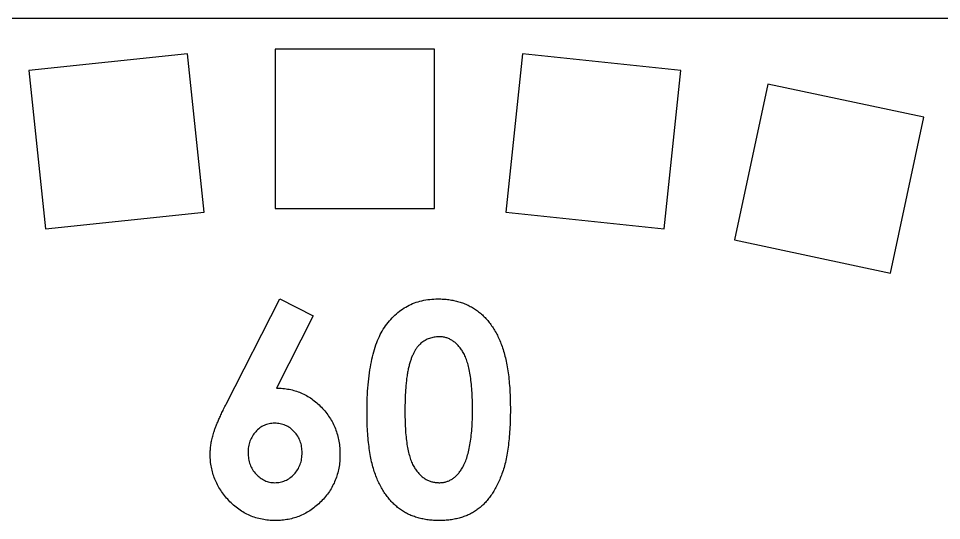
# Model space of a CAD drawing. Header units: millimetres. Extents: x 0 to 216, y -15 to 156.
# Drawn here: x 97.03 to 127.13, y 139.62 to 156 of the extents above; entities that cross this region are included whole.
import ezdxf

# ---------------------------------------------------------------- set-up
doc = ezdxf.new("R2010")
doc.units = ezdxf.units.MM

msp = doc.modelspace()

# ---------------------------------------------------------------- linework, layer by layer
at = {"color": 7, "linetype": 'Continuous', "lineweight": 25}
for p, q in [((216, 156), (0, 156)), ((102.537, 154.85), (97.366, 154.306)), ((103.081, 149.678), (102.537, 154.85)), ((110.6, 155), (105.4, 155)), ((105.4, 155), (105.4, 149.8)), ((110.6, 149.8), (110.6, 155)), ((113.463, 154.85), (112.919, 149.678)), ((118.634, 154.306), (113.463, 154.85)), ((97.366, 154.306), (97.909, 149.135)), ((118.091, 149.135), (118.634, 154.306)), ((121.466, 153.858), (120.385, 148.772)), ((126.552, 152.777), (121.466, 153.858)), ((125.471, 147.69), (126.552, 152.777)), ((97.909, 149.135), (103.081, 149.678)), ((105.4, 149.8), (110.6, 149.8)), ((112.919, 149.678), (118.091, 149.135)), ((120.385, 148.772), (125.471, 147.69)), ((103.8, 143.415), (105.548, 146.849)), ((105.548, 146.849), (106.64, 146.295)), ((106.64, 146.295), (105.441, 143.939))]:
    msp.add_line(p, q, dxfattribs=at)
for points, knots in [([(108.962, 145.914), (109.016, 145.988), (109.12, 146.133), (109.303, 146.324), (109.499, 146.488), (109.713, 146.62), (109.941, 146.724), (110.185, 146.797), (110.445, 146.84), (110.623, 146.846), (110.714, 146.849)], [0, 0, 0, 0, 0.132314, 0.2587, 0.380912, 0.500535, 0.620923, 0.742376, 0.868281, 1, 1, 1, 1]), ([(110.714, 146.849), (110.774, 146.848), (110.891, 146.847), (111.064, 146.828), (111.231, 146.799), (111.392, 146.759), (111.546, 146.707), (111.695, 146.644), (111.835, 146.567), (111.971, 146.48), (112.1, 146.382), (112.221, 146.27), (112.334, 146.147), (112.439, 146.011), (112.537, 145.863), (112.628, 145.703), (112.711, 145.531), (112.787, 145.346), (112.855, 145.145), (112.912, 144.926), (112.961, 144.689), (113.003, 144.433), (113.034, 144.159), (113.055, 143.866), (113.07, 143.554), (113.071, 143.34), (113.072, 143.231)], [0, 0, 0, 0, 0.036635, 0.072034, 0.106626, 0.140306, 0.173619, 0.206426, 0.239067, 0.271883, 0.30484, 0.338529, 0.372616, 0.407548, 0.443719, 0.481312, 0.520113, 0.560913, 0.604025, 0.650075, 0.699572, 0.752363, 0.808789, 0.868954, 0.932675, 1, 1, 1, 1]), ([(108.397, 143.166), (108.399, 143.318), (108.401, 143.613), (108.43, 144.038), (108.472, 144.431), (108.534, 144.791), (108.611, 145.12), (108.709, 145.415), (108.821, 145.681), (108.916, 145.838), (108.962, 145.914)], [0, 0, 0, 0, 0.161071, 0.310789, 0.449904, 0.578376, 0.696617, 0.805987, 0.906562, 1, 1, 1, 1]), ([(110.744, 145.615), (110.69, 145.612), (110.584, 145.607), (110.43, 145.564), (110.286, 145.499), (110.175, 145.419), (110.093, 145.343), (110.035, 145.275), (109.98, 145.198), (109.93, 145.11), (109.884, 145.013), (109.839, 144.908), (109.802, 144.792), (109.765, 144.666), (109.733, 144.528), (109.706, 144.376), (109.682, 144.208), (109.666, 144.026), (109.65, 143.829), (109.639, 143.617), (109.634, 143.389), (109.633, 143.233), (109.632, 143.152)], [0, 0, 0, 0, 0.053834, 0.105543, 0.158054, 0.211987, 0.240207, 0.269794, 0.301343, 0.334608, 0.370284, 0.408089, 0.448681, 0.492069, 0.538664, 0.590371, 0.646388, 0.707195, 0.772947, 0.843643, 0.919308, 1, 1, 1, 1]), ([(111.837, 143.231), (111.836, 143.339), (111.836, 143.548), (111.82, 143.847), (111.797, 144.121), (111.765, 144.368), (111.723, 144.589), (111.671, 144.784), (111.61, 144.954), (111.538, 145.097), (111.457, 145.22), (111.372, 145.324), (111.282, 145.414), (111.186, 145.488), (111.084, 145.545), (110.975, 145.585), (110.861, 145.61), (110.784, 145.613), (110.744, 145.615)], [0, 0, 0, 0, 0.112115, 0.215802, 0.310203, 0.395993, 0.47341, 0.542778, 0.604548, 0.659357, 0.708764, 0.755356, 0.798687, 0.840017, 0.880203, 0.919733, 0.959049, 1, 1, 1, 1]), ([(105.441, 143.939), (105.512, 143.937), (105.652, 143.933), (105.857, 143.904), (106.053, 143.854), (106.242, 143.787), (106.422, 143.697), (106.596, 143.59), (106.758, 143.46), (106.913, 143.315), (107.054, 143.155), (107.177, 142.983), (107.284, 142.804), (107.367, 142.612), (107.434, 142.412), (107.482, 142.203), (107.51, 141.984), (107.513, 141.835), (107.515, 141.759)], [0, 0, 0, 0, 0.0633288, 0.1247364, 0.1849157, 0.2443004, 0.3038256, 0.364353, 0.4260731, 0.4897209, 0.5537559, 0.6164581, 0.6783189, 0.7403009, 0.8026563, 0.8667321, 0.9321567, 1, 1, 1, 1]), ([(103.282, 141.768), (103.283, 141.822), (103.285, 141.93), (103.304, 142.092), (103.333, 142.254), (103.367, 142.39), (103.401, 142.506), (103.436, 142.604), (103.479, 142.712), (103.528, 142.832), (103.585, 142.962), (103.65, 143.103), (103.722, 143.256), (103.773, 143.361), (103.8, 143.415)], [0, 0, 0, 0, 0.092538, 0.185591, 0.279552, 0.375602, 0.427617, 0.487117, 0.554199, 0.628624, 0.709688, 0.799181, 0.895357, 1, 1, 1, 1]), ([(110.75, 139.617), (110.688, 139.618), (110.567, 139.62), (110.39, 139.637), (110.222, 139.667), (110.06, 139.704), (109.905, 139.756), (109.757, 139.817), (109.618, 139.891), (109.486, 139.975), (109.362, 140.072), (109.244, 140.181), (109.132, 140.3), (109.029, 140.432), (108.932, 140.574), (108.842, 140.729), (108.76, 140.896), (108.683, 141.075), (108.616, 141.271), (108.556, 141.484), (108.507, 141.717), (108.468, 141.97), (108.436, 142.242), (108.413, 142.532), (108.399, 142.843), (108.398, 143.056), (108.397, 143.166)], [0, 0, 0, 0, 0.038217, 0.074867, 0.110158, 0.144454, 0.17808, 0.211171, 0.243687, 0.275872, 0.308376, 0.341263, 0.37515, 0.409655, 0.445157, 0.482073, 0.520576, 0.560554, 0.603108, 0.648689, 0.697948, 0.750768, 0.807309, 0.867656, 0.931861, 1, 1, 1, 1]), ([(109.632, 143.152), (109.633, 143.047), (109.636, 142.846), (109.648, 142.558), (109.674, 142.295), (109.705, 142.056), (109.75, 141.843), (109.801, 141.654), (109.863, 141.491), (109.936, 141.352), (110.017, 141.233), (110.104, 141.132), (110.196, 141.045), (110.294, 140.974), (110.398, 140.92), (110.509, 140.881), (110.625, 140.857), (110.704, 140.854), (110.744, 140.852)], [0, 0, 0, 0, 0.110734, 0.212341, 0.305502, 0.389835, 0.46669, 0.535262, 0.596763, 0.651066, 0.701036, 0.74786, 0.791833, 0.834284, 0.875334, 0.916035, 0.957652, 1, 1, 1, 1]), ([(113.072, 143.231), (113.071, 143.119), (113.07, 142.903), (113.056, 142.589), (113.032, 142.293), (113.002, 142.017), (112.96, 141.76), (112.911, 141.521), (112.853, 141.3), (112.783, 141.099), (112.707, 140.913), (112.624, 140.741), (112.534, 140.583), (112.441, 140.434), (112.338, 140.301), (112.232, 140.179), (112.116, 140.071), (111.996, 139.974), (111.868, 139.889), (111.733, 139.816), (111.588, 139.756), (111.437, 139.704), (111.276, 139.666), (111.108, 139.637), (110.931, 139.62), (110.811, 139.618), (110.75, 139.617)], [0, 0, 0, 0, 0.068491, 0.133077, 0.193829, 0.251083, 0.304401, 0.354408, 0.401295, 0.444701, 0.485692, 0.524676, 0.562307, 0.597947, 0.632474, 0.665752, 0.697985, 0.729586, 0.760825, 0.792355, 0.824313, 0.857156, 0.890927, 0.92596, 0.962061, 1, 1, 1, 1]), ([(111.498, 141.325), (111.526, 141.376), (111.584, 141.482), (111.652, 141.662), (111.708, 141.865), (111.757, 142.092), (111.791, 142.343), (111.82, 142.618), (111.834, 142.916), (111.836, 143.123), (111.837, 143.231)], [0, 0, 0, 0, 0.088871, 0.186355, 0.294078, 0.412237, 0.541778, 0.682703, 0.835096, 1, 1, 1, 1]), ([(105.382, 142.792), (105.323, 142.79), (105.207, 142.784), (105.042, 142.729), (104.892, 142.641), (104.762, 142.52), (104.653, 142.374), (104.573, 142.208), (104.524, 142.024), (104.519, 141.896), (104.517, 141.829)], [0, 0, 0, 0, 0.122718, 0.240143, 0.357362, 0.481674, 0.607866, 0.732955, 0.862144, 1, 1, 1, 1]), ([(106.281, 141.829), (106.277, 141.895), (106.271, 142.024), (106.224, 142.209), (106.14, 142.374), (106.029, 142.52), (105.894, 142.642), (105.738, 142.729), (105.565, 142.784), (105.444, 142.79), (105.382, 142.792)], [0, 0, 0, 0, 0.135404, 0.262225, 0.385849, 0.510857, 0.634977, 0.753299, 0.873932, 1, 1, 1, 1]), ([(104.517, 141.829), (104.52, 141.763), (104.526, 141.633), (104.576, 141.447), (104.658, 141.278), (104.772, 141.131), (104.907, 141.008), (105.057, 140.918), (105.218, 140.862), (105.33, 140.855), (105.386, 140.852)], [0, 0, 0, 0, 0.137285, 0.267028, 0.394926, 0.524335, 0.650813, 0.769267, 0.883435, 1, 1, 1, 1]), ([(105.386, 140.852), (105.446, 140.856), (105.563, 140.862), (105.732, 140.916), (105.886, 141.005), (106.022, 141.126), (106.139, 141.272), (106.22, 141.443), (106.272, 141.63), (106.278, 141.761), (106.281, 141.829)], [0, 0, 0, 0, 0.121152, 0.237601, 0.356052, 0.480525, 0.607639, 0.73343, 0.862182, 1, 1, 1, 1]), ([(105.41, 139.617), (105.335, 139.619), (105.189, 139.622), (104.974, 139.655), (104.768, 139.706), (104.573, 139.778), (104.386, 139.869), (104.209, 139.983), (104.043, 140.117), (103.887, 140.268), (103.747, 140.434), (103.622, 140.606), (103.516, 140.785), (103.431, 140.97), (103.364, 141.161), (103.318, 141.358), (103.287, 141.561), (103.284, 141.699), (103.282, 141.768)], [0, 0, 0, 0, 0.066486, 0.130736, 0.193287, 0.255291, 0.316538, 0.378867, 0.441877, 0.507117, 0.572271, 0.635427, 0.696817, 0.757357, 0.817265, 0.877134, 0.93802, 1, 1, 1, 1]), ([(107.515, 141.759), (107.514, 141.686), (107.51, 141.541), (107.48, 141.329), (107.432, 141.125), (107.364, 140.93), (107.277, 140.744), (107.171, 140.565), (107.044, 140.396), (106.9, 140.238), (106.743, 140.093), (106.578, 139.965), (106.402, 139.859), (106.22, 139.769), (106.028, 139.702), (105.829, 139.652), (105.622, 139.623), (105.481, 139.619), (105.41, 139.617)], [0, 0, 0, 0, 0.0656209, 0.1297044, 0.1920084, 0.2531654, 0.31459, 0.3765328, 0.4392867, 0.5037985, 0.568284, 0.6306289, 0.6915128, 0.7519976, 0.8123769, 0.8735769, 0.9360267, 1, 1, 1, 1]), ([(110.744, 140.852), (110.783, 140.853), (110.859, 140.855), (110.969, 140.878), (111.074, 140.916), (111.172, 140.969), (111.264, 141.036), (111.35, 141.118), (111.428, 141.215), (111.474, 141.287), (111.498, 141.325)], [0, 0, 0, 0, 0.124035, 0.242846, 0.360342, 0.479042, 0.599334, 0.725488, 0.858549, 1, 1, 1, 1])]:
    msp.add_open_spline(points, degree=3, knots=knots, dxfattribs=at)

doc.saveas('drawing.dxf')
